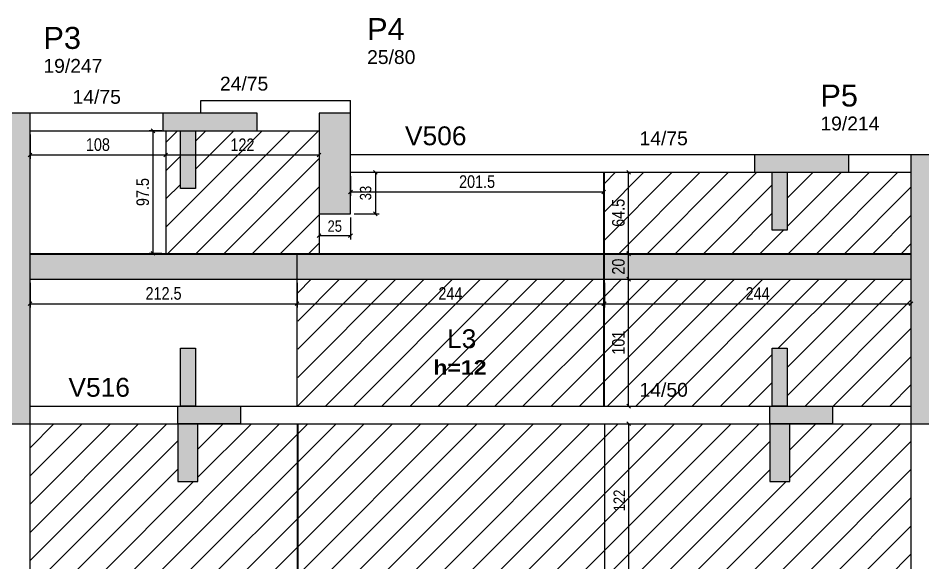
# Model space of a CAD drawing. Extents: x 3022 to 8661, y -614 to 3008.
# Drawn here: x 4758 to 5478, y 1825 to 2258 of the extents above; entities that cross this region are included whole.
import ezdxf

# ---------------------------------------------------------------- set-up
doc = ezdxf.new("R2010")
doc.units = 0
doc.header["$PDMODE"] = 34
for name, color, linetype in [('COTA', 241, 'Continuous'), ('MTH-DIM-PILAR', 3, 'Continuous'), ('MTH-DIM-VIGA', 3, 'Continuous'), ('MTH-FACE-VIGA', 7, 'Continuous'), ('MTH-LINHA-SEÇÃO', 16, 'Continuous'), ('MTH-PILAR-SEGUE', 5, 'Continuous'), ('MTH-SOMBRA21', 150, 'Continuous'), ('MTH-SOMBRA25', 253, 'Continuous'), ('MTH-TIT1-PILAR', 5, 'Continuous'), ('MTH-TIT1-VIGA', 5, 'Continuous'), ('MTH-TXT-NEGRITO', 5, 'Continuous'), ('Painéis', 200, 'Continuous')]:
    doc.layers.add(name, color=color, linetype=linetype)
doc.layers.add('Hachura', color=251, linetype='Continuous', lineweight=9)
doc.styles.add('COTA TECNICA', font='techl___.ttf', dxfattribs={"height": 10})
doc.styles.add('COTA TECNICA-50', font='techl___.ttf', dxfattribs={"height": 9})
doc.styles.add('TQS_ARIAL', font='arial.ttf')
doc.styles.add('TQS_ARIAL_BLACK', font='ariblk.ttf')
doc.dimstyles.new('COTA PAINEL-50', dxfattribs={"dimtxt": 9, "dimasz": 3, "dimexe": 3, "dimexo": 3, "dimgap": 3, "dimtad": 1, "dimdec": 1, "dimzin": 12, "dimdsep": 46, "dimtxsty": 'COTA TECNICA-50', "dimblk1": 'OBLIQUE', "dimblk2": 'OBLIQUE', "dimsah": 1, "dimcen": 0.9, "dimclrd": 4, "dimclre": 4, "dimclrt": 240, "dimadec": 1, "dimazin": 3, "dimtfac": 1, "dimtdec": 1, "dimtmove": 0, "dimatfit": 3, "dimfxl": 1, "dimtolj": 1, "dimtzin": 12, "dimarcsym": 0})
doc.dimstyles.new('PAINEL', dxfattribs={"dimtxt": 10, "dimasz": 3, "dimexe": 3, "dimexo": 3, "dimgap": 3, "dimtad": 1, "dimdec": 1, "dimzin": 12, "dimdsep": 46, "dimtxsty": 'COTA TECNICA', "dimblk1": 'OBLIQUE', "dimblk2": 'OBLIQUE', "dimsah": 1, "dimcen": 0.9, "dimclrd": 4, "dimclre": 4, "dimclrt": 240, "dimadec": 1, "dimazin": 3, "dimtfac": 1, "dimtdec": 1, "dimtmove": 0, "dimatfit": 3, "dimfxl": 1, "dimtolj": 1, "dimtzin": 12, "dimarcsym": 0})

# ---------------------------------------------------------------- blocks, each defined once
blk = doc.blocks.new('_Oblique')
at = {"color": 0, "linetype": 'ByBlock', "lineweight": -2}
blk.add_line((-0.5, -0.5), (0.5, 0.5), dxfattribs=at)
blk = doc.blocks.new('*D111')
at = {"layer": 'COTA', "color": 4, "lineweight": -2, "transparency": 16777216}
for p, q in [((5022.37, 2132.17), (5022.37, 2116.58)), ((5223.87, 2132.17), (5223.87, 2116.58)), ((5022.37, 2119.58), (5223.87, 2119.58))]:
    blk.add_line(p, q, dxfattribs=at)
at = {"layer": 'Defpoints', "color": 0, "transparency": 16777216}
for p in [(5022.37, 2135.17), (5223.87, 2135.17), (5223.87, 2119.58)]:
    blk.add_point(p, dxfattribs=at)
at = {"layer": 'COTA', "color": 4, "lineweight": -2, "transparency": 16777216, "xscale": 3, "yscale": 3, "zscale": 3, "rotation": 180}
blk.add_blockref('_Oblique', (5022.37, 2119.58), dxfattribs=at)
at = {"layer": 'COTA', "color": 4, "lineweight": -2, "transparency": 16777216, "xscale": 3, "yscale": 3, "zscale": 3}
blk.add_blockref('_Oblique', (5223.87, 2119.58), dxfattribs=at)
at = {"layer": 'COTA', "color": 240, "transparency": 16777216, "insert": (5123.12, 2127.69), "char_height": 10, "attachment_point": 5, "style": 'COTA TECNICA'}
blk.add_mtext('\\A1;201.5', dxfattribs=at)
blk = doc.blocks.new('*D112')
at = {"layer": 'COTA', "color": 4, "lineweight": -2, "transparency": 16777216}
for p, q in [((4767.37, 2165.17), (4767.37, 2146)), ((4875.37, 2165.17), (4875.37, 2146)), ((4767.37, 2149), (4875.37, 2149))]:
    blk.add_line(p, q, dxfattribs=at)
at = {"layer": 'Defpoints', "color": 0, "transparency": 16777216}
for p in [(4767.37, 2168.17), (4875.37, 2168.17), (4875.37, 2149)]:
    blk.add_point(p, dxfattribs=at)
at = {"layer": 'COTA', "color": 4, "lineweight": -2, "transparency": 16777216, "xscale": 3, "yscale": 3, "zscale": 3, "rotation": 180}
blk.add_blockref('_Oblique', (4767.37, 2149), dxfattribs=at)
at = {"layer": 'COTA', "color": 4, "lineweight": -2, "transparency": 16777216, "xscale": 3, "yscale": 3, "zscale": 3}
blk.add_blockref('_Oblique', (4875.37, 2149), dxfattribs=at)
at = {"layer": 'COTA', "color": 240, "transparency": 16777216, "insert": (4821.37, 2157.12), "char_height": 10, "attachment_point": 5, "style": 'COTA TECNICA'}
blk.add_mtext('\\A1;108', dxfattribs=at)
blk = doc.blocks.new('*D113')
at = {"layer": 'COTA', "color": 4, "lineweight": -2, "transparency": 16777216}
for p, q in [((4875.37, 2165.17), (4875.37, 2146)), ((4997.37, 2165.17), (4997.37, 2146)), ((4875.37, 2149), (4997.37, 2149))]:
    blk.add_line(p, q, dxfattribs=at)
at = {"layer": 'Defpoints', "color": 0, "transparency": 16777216}
for p in [(4875.37, 2168.17), (4997.37, 2168.17), (4997.37, 2149)]:
    blk.add_point(p, dxfattribs=at)
at = {"layer": 'COTA', "color": 4, "lineweight": -2, "transparency": 16777216, "xscale": 3, "yscale": 3, "zscale": 3, "rotation": 180}
blk.add_blockref('_Oblique', (4875.37, 2149), dxfattribs=at)
at = {"layer": 'COTA', "color": 4, "lineweight": -2, "transparency": 16777216, "xscale": 3, "yscale": 3, "zscale": 3}
blk.add_blockref('_Oblique', (4997.37, 2149), dxfattribs=at)
at = {"layer": 'COTA', "color": 240, "transparency": 16777216, "insert": (4936.37, 2157.05), "char_height": 10, "attachment_point": 5, "style": 'COTA TECNICA'}
blk.add_mtext('\\A1;122', dxfattribs=at)
blk = doc.blocks.new('*D114')
at = {"layer": 'COTA', "color": 4, "lineweight": -2, "transparency": 16777216}
for p, q in [((4872.37, 2168.17), (4862.24, 2168.17)), ((4865.24, 2070.67), (4865.24, 2168.17)), ((4872.37, 2070.67), (4862.24, 2070.67))]:
    blk.add_line(p, q, dxfattribs=at)
at = {"layer": 'Defpoints', "color": 0, "transparency": 16777216}
for p in [(4865.24, 2168.17), (4875.37, 2168.17), (4875.37, 2070.67)]:
    blk.add_point(p, dxfattribs=at)
at = {"layer": 'COTA', "color": 4, "lineweight": -2, "transparency": 16777216, "xscale": 3, "yscale": 3, "zscale": 3}
for p, rotation in [((4865.24, 2168.17), 90), ((4865.24, 2070.67), 270)]:
    blk.add_blockref('_Oblique', p, dxfattribs=dict(at, rotation=rotation))
at = {"layer": 'COTA', "color": 240, "transparency": 16777216, "insert": (4857.1, 2119.42), "char_height": 10, "attachment_point": 5, "rotation": 90, "style": 'COTA TECNICA'}
blk.add_mtext('\\A1;97.5', dxfattribs=at)
blk = doc.blocks.new('*D115')
at = {"layer": 'COTA', "color": 4, "lineweight": -2, "transparency": 16777216}
for p, q in [((5025.37, 2135.17), (5045.15, 2135.17)), ((5042.15, 2135.17), (5042.15, 2102.17)), ((5025.37, 2102.17), (5045.15, 2102.17))]:
    blk.add_line(p, q, dxfattribs=at)
at = {"layer": 'Defpoints', "color": 0, "transparency": 16777216}
for p in [(5022.37, 2135.17), (5022.37, 2102.17), (5042.15, 2102.17)]:
    blk.add_point(p, dxfattribs=at)
at = {"layer": 'COTA', "color": 4, "lineweight": -2, "transparency": 16777216, "xscale": 3, "yscale": 3, "zscale": 3}
for p, rotation in [((5042.15, 2135.17), 90), ((5042.15, 2102.17), 270)]:
    blk.add_blockref('_Oblique', p, dxfattribs=dict(at, rotation=rotation))
at = {"layer": 'COTA', "color": 240, "transparency": 16777216, "insert": (5034.45, 2118.67), "char_height": 9, "attachment_point": 5, "rotation": 90, "style": 'COTA TECNICA-50'}
blk.add_mtext('\\A1;33', dxfattribs=at)
blk = doc.blocks.new('*D116')
at = {"layer": 'COTA', "color": 4, "lineweight": -2, "transparency": 16777216}
for p, q in [((4997.37, 2099.17), (4997.37, 2081.72)), ((5022.37, 2099.17), (5022.37, 2081.72)), ((5022.37, 2084.72), (4997.37, 2084.72))]:
    blk.add_line(p, q, dxfattribs=at)
at = {"layer": 'Defpoints', "color": 0, "transparency": 16777216}
for p in [(4997.37, 2102.17), (5022.37, 2102.17), (4997.37, 2084.72)]:
    blk.add_point(p, dxfattribs=at)
at = {"layer": 'COTA', "color": 4, "lineweight": -2, "transparency": 16777216, "xscale": 3, "yscale": 3, "zscale": 3, "rotation": 180}
blk.add_blockref('_Oblique', (4997.37, 2084.72), dxfattribs=at)
at = {"layer": 'COTA', "color": 4, "lineweight": -2, "transparency": 16777216, "xscale": 3, "yscale": 3, "zscale": 3}
blk.add_blockref('_Oblique', (5022.37, 2084.72), dxfattribs=at)
at = {"layer": 'COTA', "color": 240, "transparency": 16777216, "insert": (5009.87, 2092.32), "char_height": 9, "attachment_point": 5, "style": 'COTA TECNICA-50'}
blk.add_mtext('\\A1;25', dxfattribs=at)
blk = doc.blocks.new('*D123')
at = {"layer": 'COTA', "color": 4, "lineweight": -2, "transparency": 16777216}
for p, q in [((4767.37, 2047.17), (4767.37, 2027.68)), ((4979.87, 2047.17), (4979.87, 2027.68)), ((4767.37, 2030.68), (4979.87, 2030.68))]:
    blk.add_line(p, q, dxfattribs=at)
at = {"layer": 'Defpoints', "color": 0, "transparency": 16777216}
for p in [(4767.37, 2050.17), (4979.87, 2050.17), (4979.87, 2030.68)]:
    blk.add_point(p, dxfattribs=at)
at = {"layer": 'COTA', "color": 4, "lineweight": -2, "transparency": 16777216, "xscale": 3, "yscale": 3, "zscale": 3, "rotation": 180}
blk.add_blockref('_Oblique', (4767.37, 2030.68), dxfattribs=at)
at = {"layer": 'COTA', "color": 4, "lineweight": -2, "transparency": 16777216, "xscale": 3, "yscale": 3, "zscale": 3}
blk.add_blockref('_Oblique', (4979.87, 2030.68), dxfattribs=at)
at = {"layer": 'COTA', "color": 240, "transparency": 16777216, "insert": (4873.62, 2038.79), "char_height": 10, "attachment_point": 5, "style": 'COTA TECNICA'}
blk.add_mtext('\\A1;212.5', dxfattribs=at)
blk = doc.blocks.new('*D124')
at = {"layer": 'COTA', "color": 4, "lineweight": -2, "transparency": 16777216}
for p, q in [((4979.87, 2047.17), (4979.87, 2027.68)), ((5223.87, 2047.17), (5223.87, 2027.68)), ((4979.87, 2030.68), (5223.87, 2030.68))]:
    blk.add_line(p, q, dxfattribs=at)
at = {"layer": 'Defpoints', "color": 0, "transparency": 16777216}
for p in [(4979.87, 2050.17), (5223.87, 2050.17), (5223.87, 2030.68)]:
    blk.add_point(p, dxfattribs=at)
at = {"layer": 'COTA', "color": 4, "lineweight": -2, "transparency": 16777216, "xscale": 3, "yscale": 3, "zscale": 3, "rotation": 180}
blk.add_blockref('_Oblique', (4979.87, 2030.68), dxfattribs=at)
at = {"layer": 'COTA', "color": 4, "lineweight": -2, "transparency": 16777216, "xscale": 3, "yscale": 3, "zscale": 3}
blk.add_blockref('_Oblique', (5223.87, 2030.68), dxfattribs=at)
at = {"layer": 'COTA', "color": 240, "transparency": 16777216, "insert": (5101.87, 2038.76), "char_height": 10, "attachment_point": 5, "style": 'COTA TECNICA'}
blk.add_mtext('\\A1;244', dxfattribs=at)
blk = doc.blocks.new('*D125')
at = {"layer": 'COTA', "color": 4, "lineweight": -2, "transparency": 16777216}
for p, q in [((5224.37, 2047.17), (5224.37, 2027.68)), ((5468.37, 2047.17), (5468.37, 2027.68)), ((5224.37, 2030.68), (5468.37, 2030.68))]:
    blk.add_line(p, q, dxfattribs=at)
at = {"layer": 'Defpoints', "color": 0, "transparency": 16777216}
for p in [(5224.37, 2050.17), (5468.37, 2050.17), (5468.37, 2030.68)]:
    blk.add_point(p, dxfattribs=at)
at = {"layer": 'COTA', "color": 4, "lineweight": -2, "transparency": 16777216, "xscale": 3, "yscale": 3, "zscale": 3, "rotation": 180}
blk.add_blockref('_Oblique', (5224.37, 2030.68), dxfattribs=at)
at = {"layer": 'COTA', "color": 4, "lineweight": -2, "transparency": 16777216, "xscale": 3, "yscale": 3, "zscale": 3}
blk.add_blockref('_Oblique', (5468.37, 2030.68), dxfattribs=at)
at = {"layer": 'COTA', "color": 240, "transparency": 16777216, "insert": (5346.37, 2038.76), "char_height": 10, "attachment_point": 5, "style": 'COTA TECNICA'}
blk.add_mtext('\\A1;244', dxfattribs=at)
blk = doc.blocks.new('*D126')
at = {"layer": 'COTA', "color": 4, "lineweight": -2, "transparency": 16777216}
for p, q in [((5227.37, 2050.17), (5246.68, 2050.17)), ((5243.68, 1949.17), (5243.68, 2050.17)), ((5227.37, 1949.17), (5246.68, 1949.17))]:
    blk.add_line(p, q, dxfattribs=at)
at = {"layer": 'Defpoints', "color": 0, "transparency": 16777216}
for p in [(5224.37, 2050.17), (5243.68, 2050.17), (5224.37, 1949.17)]:
    blk.add_point(p, dxfattribs=at)
at = {"layer": 'COTA', "color": 4, "lineweight": -2, "transparency": 16777216, "xscale": 3, "yscale": 3, "zscale": 3}
for p, rotation in [((5243.68, 2050.17), 90), ((5243.68, 1949.17), 270)]:
    blk.add_blockref('_Oblique', p, dxfattribs=dict(at, rotation=rotation))
at = {"layer": 'COTA', "color": 240, "transparency": 16777216, "insert": (5235.58, 1999.67), "char_height": 10, "attachment_point": 5, "rotation": 90, "style": 'COTA TECNICA'}
blk.add_mtext('\\A1;101', dxfattribs=at)
blk = doc.blocks.new('*D127')
at = {"layer": 'COTA', "color": 4, "lineweight": -2, "transparency": 16777216}
for p, q in [((5227.37, 2070.17), (5246.68, 2070.17)), ((5243.68, 2050.17), (5243.68, 2070.17)), ((5227.37, 2050.17), (5246.68, 2050.17))]:
    blk.add_line(p, q, dxfattribs=at)
at = {"layer": 'Defpoints', "color": 0, "transparency": 16777216}
for p in [(5224.37, 2070.17), (5243.68, 2070.17), (5224.37, 2050.17)]:
    blk.add_point(p, dxfattribs=at)
at = {"layer": 'COTA', "color": 4, "lineweight": -2, "transparency": 16777216, "xscale": 3, "yscale": 3, "zscale": 3}
for p, rotation in [((5243.68, 2070.17), 90), ((5243.68, 2050.17), 270)]:
    blk.add_blockref('_Oblique', p, dxfattribs=dict(at, rotation=rotation))
at = {"layer": 'COTA', "color": 240, "transparency": 16777216, "insert": (5235.58, 2060.17), "char_height": 10, "attachment_point": 5, "rotation": 90, "style": 'COTA TECNICA'}
blk.add_mtext('\\A1;20', dxfattribs=at)
blk = doc.blocks.new('*D128')
at = {"layer": 'COTA', "color": 4, "lineweight": -2, "transparency": 16777216}
for p, q in [((5227.37, 2135.17), (5246.68, 2135.17)), ((5243.68, 2070.67), (5243.68, 2135.17)), ((5227.37, 2070.67), (5246.68, 2070.67))]:
    blk.add_line(p, q, dxfattribs=at)
at = {"layer": 'Defpoints', "color": 0, "transparency": 16777216}
for p in [(5224.37, 2135.17), (5243.68, 2135.17), (5224.37, 2070.67)]:
    blk.add_point(p, dxfattribs=at)
at = {"layer": 'COTA', "color": 4, "lineweight": -2, "transparency": 16777216, "xscale": 3, "yscale": 3, "zscale": 3}
for p, rotation in [((5243.68, 2135.17), 90), ((5243.68, 2070.67), 270)]:
    blk.add_blockref('_Oblique', p, dxfattribs=dict(at, rotation=rotation))
at = {"layer": 'COTA', "color": 240, "transparency": 16777216, "insert": (5235.57, 2102.92), "char_height": 10, "attachment_point": 5, "rotation": 90, "style": 'COTA TECNICA'}
blk.add_mtext('\\A1;64.5', dxfattribs=at)
blk = doc.blocks.new('*D138')
at = {"layer": 'COTA', "color": 4, "lineweight": -2, "transparency": 16777216}
for p, q in [((5227.37, 1935.17), (5246.74, 1935.17)), ((5243.74, 1813.17), (5243.74, 1935.17)), ((5227.37, 1813.17), (5246.74, 1813.17))]:
    blk.add_line(p, q, dxfattribs=at)
at = {"layer": 'Defpoints', "color": 0, "transparency": 16777216}
for p in [(5224.37, 1935.17), (5243.74, 1935.17), (5224.37, 1813.17)]:
    blk.add_point(p, dxfattribs=at)
at = {"layer": 'COTA', "color": 4, "lineweight": -2, "transparency": 16777216, "xscale": 3, "yscale": 3, "zscale": 3}
for p, rotation in [((5243.74, 1935.17), 90), ((5243.74, 1813.17), 270)]:
    blk.add_blockref('_Oblique', p, dxfattribs=dict(at, rotation=rotation))
at = {"layer": 'COTA', "color": 240, "transparency": 16777216, "insert": (5236.19, 1874.17), "char_height": 9, "attachment_point": 5, "rotation": 90, "style": 'COTA TECNICA-50'}
blk.add_mtext('\\A1;122', dxfattribs=at)

msp = doc.modelspace()

# ---------------------------------------------------------------- hatches: boundary and pattern name
at = {"layer": 'Hachura', "linetype": 'ByBlock'}
h = msp.add_hatch(dxfattribs=at)
h.set_pattern_fill('ANSI31', color=256, scale=5)
h.paths.add_polyline_path([(4997.37, 2070.67), (4997.37, 2102.17), (4997.37, 2168.17), (4898.98, 2168.17), (4898.98, 2122.17), (4886.98, 2122.17), (4886.98, 2168.17), (4875.37, 2168.17), (4875.37, 2070.67)])
h.paths.add_polyline_path([(4980.37, 2050.17), (4980.37, 1949.17), (5223.87, 1949.17), (5223.87, 2050.17)])
h.paths.add_polyline_path([(5357.97, 1995.17), (5369.97, 1995.17), (5369.97, 1949.17), (5405.97, 1949.17), (5468.37, 1949.17), (5468.37, 2050.17), (5224.37, 2050.17), (5224.37, 1949.17), (5357.97, 1949.17)])
h.paths.add_polyline_path([(5224.37, 2135.17), (5224.37, 2070.67), (5468.37, 2070.67), (5468.37, 2135.17), (5369.97, 2135.17), (5369.97, 2089.17), (5357.97, 2089.17), (5357.97, 2135.17), (5343.97, 2135.17)])
at = {"layer": 'Hachura'}
h = msp.add_hatch(color=256, dxfattribs=at)
h.dxf.hatch_style = 1
h.paths.add_polyline_path([(4979.87, 2050.17), (4979.87, 2070.17), (4767.37, 2070.17), (4767.37, 2050.17)])
h.paths.add_polyline_path([(4979.87, 2070.17), (4979.87, 2050.17), (5223.87, 2050.17), (5223.87, 2070.17)])
h.paths.add_polyline_path([(5224.37, 2070.17), (5224.37, 2050.17), (5468.37, 2050.17), (5468.37, 2070.17)])
at = {"layer": 'Hachura', "linetype": 'ByBlock'}
h = msp.add_hatch(dxfattribs=at)
h.set_pattern_fill('ANSI31', color=256, scale=5)
h.paths.add_polyline_path([(5224.37, 1468.17), (5224.37, 1346.17), (5357.97, 1346.17), (5357.97, 1396.17), (5371.97, 1396.17), (5371.97, 1346.17), (5418.97, 1346.17), (5468.37, 1346.17), (5468.37, 1468.17)])
h.paths.add_polyline_path([(4980.37, 1468.17), (4980.37, 1346.17), (5224.37, 1346.17), (5224.37, 1468.17)])
h.paths.add_polyline_path([(5224.37, 1468.67), (5224.37, 1509.17), (4980.37, 1509.17), (4980.37, 1468.67)])
h.paths.add_polyline_path([(4979.87, 1529.17), (4979.87, 1651.17), (4767.37, 1651.17), (4767.37, 1608.24), (4767.37, 1529.17)])
h.paths.add_polyline_path([(5224.37, 1529.17), (5224.37, 1651.17), (4980.37, 1651.17), (4980.37, 1529.17)])
h.paths.add_polyline_path([(5468.37, 1529.17), (5468.37, 1651.17), (5224.37, 1651.17), (5224.37, 1529.17)])
h.paths.add_polyline_path([(5422.37, 1671.17), (5422.37, 1671.24), (5468.37, 1671.24), (5468.37, 1793.17), (5224.37, 1793.17), (5224.37, 1671.17)])
h.paths.add_polyline_path([(5224.37, 1793.17), (4980.37, 1793.17), (4980.37, 1671.17), (5224.37, 1671.17)])
h.paths.add_polyline_path([(4979.87, 1793.17), (4767.37, 1793.17), (4767.37, 1671.24), (4813.37, 1671.24), (4979.87, 1671.22)])
h.paths.add_polyline_path([(4884.98, 1889.17), (4884.98, 1935.17), (4767.37, 1935.17), (4767.37, 1813.17), (4979.87, 1813.17), (4979.87, 1935.17), (4900.98, 1935.17), (4900.98, 1889.17)])
h.paths.add_polyline_path([(5224.37, 1813.17), (5224.37, 1935.17), (4980.37, 1935.17), (4980.37, 1813.17)])
h.paths.add_polyline_path([(5468.37, 1813.17), (5468.37, 1935.17), (5371.97, 1935.17), (5371.97, 1889.17), (5355.97, 1889.17), (5355.97, 1935.17), (5224.37, 1935.17), (5224.37, 1813.17)])

# ---------------------------------------------------------------- linework, layer by layer
at = {"layer": 'MTH-FACE-VIGA', "linetype": 'Continuous'}
for p, q in [((4903.37, 2182.17), (4903.37, 2192.17)), ((4903.37, 2192.17), (5022.37, 2192.17)), ((5022.37, 2182.17), (5022.37, 2192.17)), ((4903.37, 2182.17), (4767.37, 2182.17)), ((4767.37, 2168.17), (4997.37, 2168.17)), ((5468.37, 2149.17), (5022.37, 2149.17)), ((5022.37, 2135.17), (5468.37, 2135.17)), ((4767.37, 1949.17), (5468.37, 1949.17)), ((4767.37, 1492.17), (4767.37, 1935.17)), ((4767.37, 1935.17), (5468.37, 1935.17)), ((5468.37, 1935.17), (5468.37, 1492.17))]:
    msp.add_line(p, q, dxfattribs=at)
at = {"layer": 'MTH-LINHA-SEÇÃO', "linetype": 'Continuous'}
for points in [[(4947.98, 2182.17), (4872.98, 2182.17), (4872.98, 2168.17), (4947.98, 2168.17), (4947.98, 2182.17)], [(4886.98, 2122.17), (4886.98, 2168.17), (4898.98, 2168.17), (4898.98, 2122.17), (4886.98, 2122.17)], [(5418.97, 2149.17), (5343.97, 2149.17), (5343.97, 2135.17), (5418.97, 2135.17), (5418.97, 2149.17)], [(5357.97, 2089.17), (5357.97, 2135.17), (5369.97, 2135.17), (5369.97, 2089.17), (5357.97, 2089.17)], [(4886.98, 1949.17), (4886.98, 1995.17), (4898.98, 1995.17), (4898.98, 1949.17), (4886.98, 1949.17)], [(5357.97, 1949.17), (5357.97, 1995.17), (5369.97, 1995.17), (5369.97, 1949.17), (5357.97, 1949.17)], [(4934.98, 1935.17), (4884.98, 1935.17), (4884.98, 1949.17), (4934.98, 1949.17), (4934.98, 1935.17)], [(5405.97, 1935.17), (5355.97, 1935.17), (5355.97, 1949.17), (5405.97, 1949.17), (5405.97, 1935.17)], [(4884.98, 1935.17), (4884.98, 1889.17), (4900.98, 1889.17), (4900.98, 1935.17), (4884.98, 1935.17)], [(5355.97, 1935.17), (5355.97, 1889.17), (5371.97, 1889.17), (5371.97, 1935.17), (5355.97, 1935.17)]]:
    msp.add_lwpolyline(points, dxfattribs=at)
at = {"layer": 'MTH-PILAR-SEGUE', "linetype": 'Continuous'}
for points in [[(4748.37, 1935.17), (4767.37, 1935.17), (4767.37, 2182.17), (4748.37, 2182.17), (4748.37, 1935.17)], [(4997.37, 2102.17), (5022.37, 2102.17), (5022.37, 2182.17), (4997.37, 2182.17), (4997.37, 2102.17)], [(5468.37, 1935.17), (5487.37, 1935.17), (5487.37, 2149.17), (5468.37, 2149.17), (5468.37, 1935.17)]]:
    msp.add_lwpolyline(points, dxfattribs=at)
at = {"layer": 'MTH-SOMBRA21', "linetype": 'Continuous'}
for points in [[(4947.98, 2182.17), (4872.98, 2182.17), (4872.98, 2168.17)], [(4947.98, 2182.17), (4872.98, 2168.17), (4947.98, 2168.17)], [(4947.98, 2182.17), (4947.98, 2168.17), (4947.98, 2182.17)], [(4886.98, 2122.17), (4886.98, 2168.17), (4898.98, 2168.17)], [(4886.98, 2122.17), (4898.98, 2168.17), (4898.98, 2122.17)], [(5418.97, 2149.17), (5343.97, 2149.17), (5343.97, 2135.17)], [(5418.97, 2149.17), (5343.97, 2135.17), (5418.97, 2135.17)], [(5418.97, 2149.17), (5418.97, 2135.17), (5418.97, 2149.17)], [(5357.97, 2089.17), (5357.97, 2135.17), (5369.97, 2135.17)], [(5357.97, 2089.17), (5369.97, 2135.17), (5369.97, 2089.17)], [(4886.98, 2122.17), (4898.98, 2122.17), (4886.98, 2122.17)], [(5357.97, 2089.17), (5369.97, 2089.17), (5357.97, 2089.17)], [(4886.98, 1949.17), (4886.98, 1995.17), (4898.98, 1995.17)], [(4886.98, 1949.17), (4898.98, 1995.17), (4898.98, 1949.17)], [(5357.97, 1949.17), (5357.97, 1995.17), (5369.97, 1995.17)], [(5357.97, 1949.17), (5369.97, 1995.17), (5369.97, 1949.17)], [(4934.98, 1935.17), (4884.98, 1935.17), (4884.98, 1949.17)], [(4934.98, 1935.17), (4884.98, 1949.17), (4934.98, 1949.17)], [(4886.98, 1949.17), (4898.98, 1949.17), (4886.98, 1949.17)], [(4934.98, 1935.17), (4934.98, 1949.17), (4934.98, 1935.17)], [(5405.97, 1935.17), (5355.97, 1935.17), (5355.97, 1949.17)], [(5405.97, 1935.17), (5355.97, 1949.17), (5405.97, 1949.17)], [(5357.97, 1949.17), (5369.97, 1949.17), (5357.97, 1949.17)], [(5405.97, 1935.17), (5405.97, 1949.17), (5405.97, 1935.17)], [(4884.98, 1935.17), (4884.98, 1889.17), (4900.98, 1889.17)], [(4884.98, 1935.17), (4900.98, 1889.17), (4900.98, 1935.17)], [(4884.98, 1935.17), (4900.98, 1935.17), (4884.98, 1935.17)], [(5355.97, 1935.17), (5355.97, 1889.17), (5371.97, 1889.17)], [(5355.97, 1935.17), (5371.97, 1889.17), (5371.97, 1935.17)], [(5355.97, 1935.17), (5371.97, 1935.17), (5355.97, 1935.17)]]:
    msp.add_solid(points, dxfattribs=at)
at = {"layer": 'MTH-SOMBRA25', "linetype": 'Continuous'}
for points in [[(4748.37, 1935.17), (4767.37, 1935.17), (4767.37, 2182.17)], [(4748.37, 1935.17), (4767.37, 2182.17), (4748.37, 2182.17)], [(4997.37, 2102.17), (5022.37, 2102.17), (5022.37, 2182.17)], [(4997.37, 2102.17), (5022.37, 2182.17), (4997.37, 2182.17)], [(4997.37, 2102.17), (4997.37, 2182.17), (4997.37, 2102.17)], [(5468.37, 1935.17), (5487.37, 1935.17), (5487.37, 2149.17)], [(5468.37, 1935.17), (5487.37, 2149.17), (5468.37, 2149.17)], [(5468.37, 1935.17), (5468.37, 2149.17), (5468.37, 1935.17)]]:
    msp.add_solid(points, dxfattribs=at)
at = {"layer": 'Painéis'}
for p, q in [((4875.37, 2168.17), (4875.37, 2070.67)), ((5223.87, 1949.17), (5223.87, 2135.17)), ((5224.37, 1949.17), (5224.37, 2135.17)), ((4997.37, 2102.17), (4997.37, 2070.67)), ((4767.37, 2070.67), (5468.37, 2070.67)), ((4767.37, 2070.17), (5468.37, 2070.17)), ((4979.87, 1949.17), (4979.87, 2070.67)), ((4767.37, 2050.17), (5468.37, 2050.17)), ((4979.87, 1935.17), (4979.87, 1346.17)), ((4980.37, 1935.17), (4980.37, 1346.17)), ((5224.37, 1935.17), (5224.37, 1346.17))]:
    msp.add_line(p, q, dxfattribs=at)

# ---------------------------------------------------------------- texts
at = {"layer": 'MTH-DIM-PILAR', "linetype": 'Continuous', "style": 'TQS_ARIAL'}
for s, p in [('25/80', (5035.59, 2221.3)), ('19/247', (4778, 2214.3)), ('19/214', (5396.29, 2168.48))]:
    msp.add_text(s, height=11, dxfattribs=at).set_placement(p)
at = {"layer": 'MTH-DIM-VIGA', "linetype": 'Continuous', "style": 'TQS_ARIAL'}
for s, p in [('24/75', (4918.51, 2200.17)), ('14/75', (4801.22, 2189.67)), ('14/75', (5252.37, 2156.67)), ('14/50', (5252.37, 1956.67))]:
    msp.add_text(s, height=11, dxfattribs=at).set_placement(p)
at = {"layer": 'MTH-TIT1-PILAR', "linetype": 'Continuous', "style": 'TQS_ARIAL'}
for s, p in [('P4', (5035.59, 2240.3)), ('P3', (4778, 2233.3)), ('P5', (5396.29, 2187.48))]:
    msp.add_text(s, height=17.5, dxfattribs=at).set_placement(p)
at = {"layer": 'MTH-TIT1-VIGA', "linetype": 'Continuous', "style": 'TQS_ARIAL'}
for s, p in [('V506', (5065.75, 2156.67)), ('L3', (5099.21, 1995.31)), ('V516', (4797.95, 1956.67))]:
    msp.add_text(s, height=15, dxfattribs=at).set_placement(p)
at = {"layer": 'MTH-TXT-NEGRITO', "color": 3, "linetype": 'Continuous', "style": 'TQS_ARIAL_BLACK'}
msp.add_text('h=12', height=11.5, dxfattribs=at).set_placement((5088.25, 1974.23))

# ---------------------------------------------------------------- dimensions: what is measured, and where the dimension line sits
at = {"layer": 'COTA'}
for base, p1, p2, dimstyle, picture, middle in [((4875.37, 2149), (4767.37, 2168.17), (4875.37, 2168.17), 'PAINEL', '*D112', (4821.37, 2157.12)), ((5223.87, 2119.58), (5022.37, 2135.17), (5223.87, 2135.17), 'PAINEL', '*D111', (5123.12, 2127.69)), ((4997.37, 2084.72), (5022.37, 2102.17), (4997.37, 2102.17), 'COTA PAINEL-50', '*D116', (5009.87, 2092.32)), ((4979.87, 2030.68), (4767.37, 2050.17), (4979.87, 2050.17), 'PAINEL', '*D123', (4873.62, 2038.79)), ((5468.37, 2030.68), (5224.37, 2050.17), (5468.37, 2050.17), 'PAINEL', '*D125', (5346.37, 2038.76))]:
    dim = msp.add_linear_dim(base=base, p1=p1, p2=p2, dimstyle=dimstyle, dxfattribs=at)
    dim.commit()
    dim.dimension.update_dxf_attribs({"geometry": picture, "text_midpoint": middle})
for base, p1, p2, dimstyle, picture, middle in [((4865.24, 2168.17), (4875.37, 2070.67), (4875.37, 2168.17), 'PAINEL', '*D114', (4857.1, 2119.42)), ((5042.15, 2102.17), (5022.37, 2135.17), (5022.37, 2102.17), 'COTA PAINEL-50', '*D115', (5034.45, 2118.67)), ((5243.68, 2135.17), (5224.37, 2070.67), (5224.37, 2135.17), 'PAINEL', '*D128', (5235.57, 2102.92)), ((5243.68, 2050.17), (5224.37, 1949.17), (5224.37, 2050.17), 'PAINEL', '*D126', (5235.58, 1999.67))]:
    dim = msp.add_linear_dim(base=base, p1=p1, p2=p2, angle=90, dimstyle=dimstyle, dxfattribs=at)
    dim.commit()
    dim.dimension.update_dxf_attribs({"geometry": picture, "text_midpoint": middle})
for base, p1, p2, picture, middle in [((4997.37, 2149), (4875.37, 2168.17), (4997.37, 2168.17), '*D113', (4936.37, 2157.05)), ((5223.87, 2030.68), (4979.87, 2050.17), (5223.87, 2050.17), '*D124', (5101.87, 2038.76))]:
    dim = msp.add_linear_dim(base=base, p1=p1, p2=p2, dimstyle='PAINEL', override={"dimtmove": 1}, dxfattribs=at)
    dim.commit()
    dim.dimension.update_dxf_attribs({"geometry": picture, "text_midpoint": middle})
dim = msp.add_linear_dim(base=(5243.68, 2070.17), p1=(5224.37, 2050.17), p2=(5224.37, 2070.17), angle=90, dimstyle='PAINEL', dxfattribs=at)
dim.commit()
dim.dimension.update_dxf_attribs({"geometry": '*D127', "text_midpoint": (5243.68, 2060.17), "dimtype": 160})
dim = msp.add_linear_dim(base=(5243.74, 1935.17), p1=(5224.37, 1813.17), p2=(5224.37, 1935.17), angle=90, dimstyle='COTA PAINEL-50', override={"dimtmove": 1}, dxfattribs=at)
dim.commit()
dim.dimension.update_dxf_attribs({"geometry": '*D138', "text_midpoint": (5236.19, 1874.17)})

doc.saveas('drawing.dxf')
